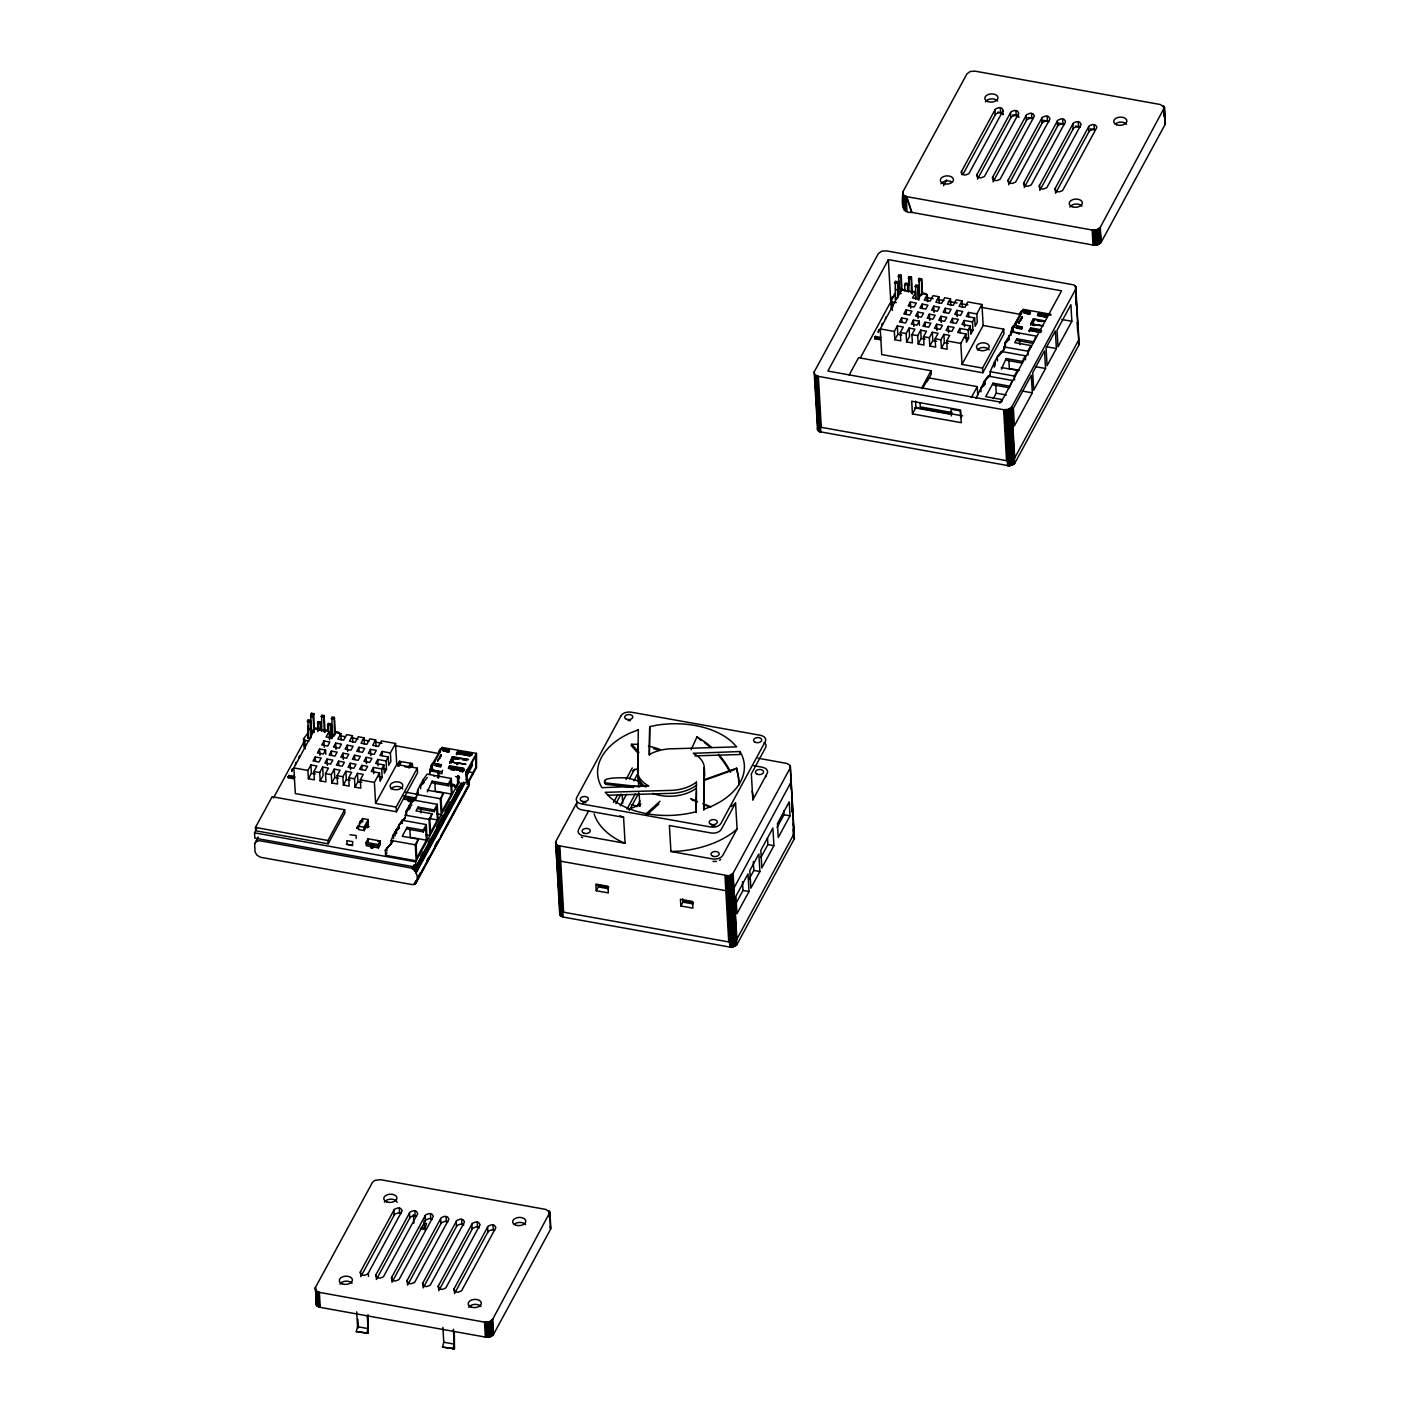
<?xml version="1.0" encoding="UTF-8"?>
<svg xmlns="http://www.w3.org/2000/svg" width="1420" height="1420" viewBox="0 0 1420 1420"><rect width="100%" height="100%" fill="white"/><g stroke="black" fill="none" stroke-linecap="round" stroke-linejoin="round"><path stroke-width="1.5" d="M753.825 765.699L762.149 767.191A8.112 5.041 -3.4 0 1 767.173 773.421L752.848 799.851L752.884 795.591A80.265 49.948 -3.4 0 0 752.156 791.277M316.074 1302.956L316.589 1305.495L320.245 1307.376L485.391 1337.107L490.273 1336.753L493.521 1334.356L550.516 1229.347L550.232 1226.294M791.277 781.639L733.607 888.707M902.605 192.765L903.635 195.214L906.883 196.67L1092.175 230.022L1097.056 229.667L1100.305 227.271L1164.489 107.37L1160.3 104.512L975.025 71.142L970.144 71.515L966.896 73.911L902.942 191.735C902.321 199.119 899.854 213.692 911.782 212.396L1093.045 245.021L1097.926 244.666L1101.157 242.27L1165.128 124.445L1165.145 121.871M903.457 208.279L903.794 206.734M638.29 745.908L637.864 772.214A33.405 20.785 -3.4 0 0 645.851 787.053M696.191 812.542L696.51 791.401M703.841 810.199L704.427 772.941A33.405 20.785 -3.4 0 0 703.947 767.545M649.721 726.614L649.206 754.606A33.405 20.785 -3.4 0 1 673.471 748.748L736.678 746.867L732.205 742.128A73.503 45.742 -3.4 0 0 656.963 725.159L649.721 726.614L649.419 755.422M983.882 385.672L984.184 381.589L988.054 376.087L1012.211 380.436L1009.247 387.749L993.148 384.838L993.042 383.169L1009.158 386.08M633.427 787.425L605.896 784.337L604.778 781.692A73.165 8.627 8.1 0 1 620.877 777.787L627.072 777.858L639.231 781.213M254.624 844.066L256.186 841.492L259.576 840.693L410.593 867.886C417.533 869.146 420.639 884.181 412.404 884.642L260.534 857.272L256.967 855.23L255.085 852.035L254.624 844.066L258.103 837.072M349.977 834.729L356.154 835.546L356.171 838.474M315.204 1287.958L315.719 1290.496L319.376 1292.378L484.522 1322.126L489.403 1321.771L492.651 1319.357L549.895 1212.272L545.706 1209.414L380.56 1179.683L374.951 1180.322L372.43 1182.434L315.435 1287.461L316.269 1305.015M576.999 802.424L555.894 841.332L555.664 843.391L557.687 845.539L729.099 875.856L733.11 873.229L790.337 767.705L789.822 765.185L786.946 763.463L757.925 758.191M556.534 856.828L557.048 859.366L556.178 844.367M559.711 912.811L560.226 915.332L563.119 917.054L729.844 947.069L733.909 946.607L736.838 944.708L794.384 838.67L792.946 835.315M814.175 371.951L814.689 374.472L818.346 376.371L1003.638 409.723L1008.519 409.368L1011.768 406.972L1075.721 289.147L1075.952 287.071L1073.91 284.923L886.488 250.861L881.607 251.216L878.359 253.612L814.175 371.951L817.601 429.994L819.429 431.644L1009.336 465.849L1014.661 463.453L1079.165 344.616L1078.65 342.096M817.405 427.935L817.601 429.994M791.277 782.172L790.94 783.201M367.993 1314.636L368.295 1333.256L356.296 1331.587L357.556 1326.706L356.686 1311.831M366.768 1333.486L368.029 1328.587L367.283 1315.843M420.409 1228.761L424.598 1229.507L426.55 1223.33L425.024 1223.561M454.311 1332.333L454.489 1348.769L442.49 1347.119L443.75 1342.219L442.898 1327.345M452.962 1349L454.222 1344.101L453.37 1329.226M468.05 786.591L469.399 784.479L469.168 780.237M442.348 747.523L476.445 753.363L466.044 772.391L466.275 779.527M459.37 782.917L457.471 776.225L457.648 782.988L456.193 787.124L454.684 786.857C456.246 783.947 450.601 783.183 451.666 786.307L450.158 786.041M454.684 786.857L453.708 785.633L451.666 786.307M431.875 766.072L431.786 769.906L441.851 771.734L442.614 770.314M457.737 784.319L457.826 775.462M794.099 833.682L736.554 939.703M1014.377 458.465L1078.88 339.628M691.167 749.689L696.954 736.873L704.693 741.826A73.165 62.533 38.4 0 1 711.881 747.612M696.954 736.873L701.231 740.548M637.953 744.364L631.687 744.257L631.119 745.358L638.361 753.541M588.75 810.731L578.526 829.617A8.112 5.041 -3.4 0 0 583.549 835.865L625.102 843.285L623.575 817.334L619.99 815.719M735.56 803.028L721.236 829.457A8.112 5.041 -3.4 0 1 710.941 832.954L669.388 825.535L670.914 851.485L712.467 858.922A8.112 5.041 -3.4 0 0 722.762 855.408L737.087 828.978L735.56 803.028L731.371 806.542M310.341 720.206L310.483 738.666L308.069 738.222L307.927 719.762L310.341 720.206L311.317 737.122M310.625 714.792L311.459 713.266L313.873 713.692L314.015 732.152L311.601 731.726L310.625 714.792L313.039 715.236L313.873 713.692M255.458 827.434L272.143 796.709L344.652 809.755L344.847 813.092L328.162 843.817L255.653 830.771L255.458 827.434L327.967 840.498L344.652 809.755M303.507 738.737L304.821 740.37L305.318 748.837L303.986 747.204L303.507 738.737C307.341 733.98 307.927 733.678 309.187 728.283M461.092 784.035L415.953 867.159L254.855 838.155L254.535 832.812L256.647 828.96M273.421 798.022L304.909 740.033M308.069 738.222L308.282 726.117M311.601 731.726L312.435 730.182M294.117 778.799L288.278 777.752L288.224 776.722L288.917 775.444L294.757 776.491M317.814 731.602L318.151 721.609L320.565 722.034L321.062 730.501M321.701 731.442L321.683 715.094L324.097 715.538L325.073 732.471M288.278 777.752L288.917 775.444M417.285 768.167L396.144 807.092L375.608 803.4L396.748 764.457L417.285 768.167L417.551 772.835L396.411 811.761L295.325 793.567L293.833 767.9L314.974 728.957L329.067 731.495L329.546 739.838M320.103 729.933L320.565 722.034M324.115 731.886L324.097 715.538M256.186 841.492L258.28 837.622M327.913 731.335L327.558 724.981L328.393 723.454L330.807 723.88L331.659 738.702M334.339 717.384L334.481 735.844L332.067 735.4L331.925 716.94L334.339 717.384L335.315 734.3M330.7 738.116L330.807 723.88M307.927 770.439L310.909 764.954L316.873 766.037L313.891 771.504L314.37 779.846L308.424 778.764L307.927 770.439L293.833 767.9M315.24 756.966L313.075 760.96L319.038 762.025L321.204 758.031L315.24 756.966L315.488 761.12M319.589 748.979L317.423 752.973L323.387 754.038L325.553 750.044L319.589 748.979L319.944 755.227M323.92 740.974L321.754 744.967L327.718 746.05L329.884 742.056L323.92 740.974L324.292 747.222M329.067 731.495L326.085 736.98L332.049 738.063L335.031 732.578L340.836 733.625L341.19 739.873M308.424 778.764L311.388 773.279L310.909 764.954M332.067 735.4L332.404 725.407M319.695 772.551L322.677 767.066L328.464 768.113L325.499 773.598L325.979 781.923L320.174 780.893L319.695 772.551L313.891 771.504M327.008 759.079L324.843 763.072L330.647 764.12L332.812 760.126L327.008 759.079L327.363 765.327M331.339 751.091L329.174 755.085L334.978 756.132L337.143 752.139L331.339 751.091L331.588 755.262M335.688 743.104L333.522 747.097L339.309 748.145L341.492 744.133L335.688 743.104L336.043 749.352M340.836 733.625L337.853 739.092L343.658 740.139L346.622 734.655L352.426 735.702L352.799 741.95M320.174 780.893L323.156 775.409L322.677 767.066M331.304 774.645L334.268 769.161L340.072 770.208L337.09 775.693L337.57 784.017L331.783 782.97L331.304 774.645L325.499 773.598M338.617 761.173L336.433 765.167L342.238 766.214L344.403 762.221L338.617 761.173L338.847 765.327M342.948 753.186L340.782 757.179L346.586 758.209L348.752 754.215L342.948 753.186L343.303 759.434M347.279 745.18L345.113 749.174L350.917 750.221L353.083 746.228L347.279 745.18L347.651 751.428M352.426 735.702L349.462 741.187L355.248 742.234L358.23 736.749L364.035 737.797L364.39 744.044M331.783 782.97L334.747 777.485L334.268 769.161M342.894 776.74L345.877 771.255L351.681 772.303L348.699 777.769L349.178 786.112L343.374 785.065L342.894 776.74L337.09 775.693M350.207 763.25L348.042 767.261L353.846 768.291L356.012 764.297L350.207 763.25L350.562 769.498M354.556 755.262L352.373 759.256L358.177 760.303L360.343 756.31L354.556 755.262L354.787 759.434M358.887 747.275L356.722 751.269L362.526 752.316L364.692 748.322L358.887 747.275L359.118 751.446M364.035 737.797L361.053 743.281L366.857 744.328L369.839 738.844L375.625 739.891L375.998 746.139M343.374 785.065L346.356 779.58L345.877 771.255M354.503 778.817L357.467 773.332L363.272 774.379L360.289 779.864L360.786 788.189L354.982 787.159L354.503 778.817L348.699 777.769M361.816 765.344L359.633 769.338L365.437 770.385L367.602 766.392L361.816 765.344L362.047 769.516M366.147 757.357L363.981 761.351L369.786 762.398L371.951 758.404L366.147 757.357L366.502 763.605M370.478 749.37L368.312 753.363L374.117 754.41L376.282 750.399L370.478 749.37L370.851 755.617M375.625 739.891L372.661 745.358L378.448 746.405L381.43 740.92L395.523 743.459L396.748 764.457M354.982 787.159L357.946 781.674L357.467 773.332M381.714 768.93L373.407 767.439L371.241 771.433L379.53 772.924L380.027 781.248L382.193 777.255L381.714 768.93L383.879 764.936L375.572 763.445L377.755 759.452L386.045 760.942L388.21 756.949L379.921 755.44L382.086 751.446L390.376 752.937L395.523 743.459M375.608 803.4L374.401 782.402L379.53 772.924M386.045 760.942L386.524 769.267L384.358 773.261L383.879 764.936M357.485 826.848L359.579 825.872L356.775 828.375L358.142 825.623M360.786 820.742L359.42 823.511L360.786 820.742L362.224 821.009M358.39 826.227L362.561 818.541L368.206 819.571L368.401 822.89L364.23 830.576L358.586 829.564L358.39 826.227L364.035 827.239L368.206 819.571M357.574 828.517L358.248 827.292M360.219 823.653L360.893 822.411M412.563 766.587L412.386 763.587L399.499 761.262L397.263 765.362L398.896 765.984L397.689 765.77L399.908 761.67L401.132 761.883L398.896 765.984M364.123 828.907L368.295 821.239M367.407 827.611L368.809 826.511L367.407 827.611L367.993 824.718L366.555 824.452M366.147 842.379L368.082 838.794L380.169 840.959L380.365 844.297L378.412 847.882L366.325 845.716L366.147 842.379L378.217 844.545L380.169 840.959M408.57 767.723L410.77 763.285L408.552 767.386L404.682 766.693M409.776 767.936L412.386 763.587M373.247 845.308L372.75 846.213C374.028 849.409 369.395 848.574 370.815 845.876L371.312 844.953M410.788 798.732L410.291 799.655C411.569 802.832 406.936 801.998 408.356 799.3L408.853 798.395M393.375 834.676L391.121 840.462L391.317 843.782L385.317 850.296L385.601 855.302L416.202 860.804L415.297 844.811L418.35 839.167L402.233 836.273L407.096 827.31L423.213 830.203L426.266 824.576L402.108 820.227L393.375 834.676L393.606 838.67M406.67 814.601L406.439 810.607L409.226 805.477L409.457 809.471M409.226 805.477L413.096 799.992L437.253 804.341L438.176 820.334M417.942 793.851L417.711 789.857L420.48 784.727L420.711 788.721M420.48 784.727L423.267 779.598L423.497 783.609M423.267 779.598L427.136 774.113L451.294 778.462L452.217 794.454M385.317 850.296L392.701 841.226L391.317 843.782M395.097 835.954L394.902 832.617L399.304 826.813M404.966 817.494L399.073 824.931L405.073 818.435L406.439 810.607M416.237 796.744L410.344 804.181L416.344 797.685L417.711 789.857M430.686 767.883L429.71 769.675A1.881 1.171 -3.3 0 0 430.757 770.989L438.017 772.303L438.567 771.273L431.307 769.977L432.283 768.184L430.633 767.048A3.461 2.538 28.5 0 1 432.496 764.918L432.567 766.25M434.307 763.055L440.555 750.062A3.461 2.538 28.5 0 0 438.691 752.192L440.306 752.493A2.822 2.059 28.5 0 1 440.644 751.393M431.13 769.871L431.165 770.528M431.786 769.906L432.55 768.504M385.601 855.302L386.986 852.728M441.158 754.659L437.644 760.978L441.158 754.659L439.845 758.564M418.083 807.075L416.007 810.909L432.106 813.82L429.852 819.837L430.579 832.493L437.395 819.943L436.65 807.288L434.289 811.636L418.19 808.743L418.083 807.075L434.2 809.968L437.253 804.341M427.367 791.827L432.124 781.195L448.241 784.106L451.294 778.462M440.555 766.374L434.52 765.273L440.59 767.031L441.389 764.83L435.354 763.747L441.389 764.83M448.613 751.517L449.448 749.973L443.413 748.89L449.483 750.647L448.649 752.174L442.578 750.417L448.649 752.174M452.43 756.7L449.732 763.143L452.43 756.7L468.547 759.593L460.275 758.528A3.656 2.662 28.5 0 1 455.855 757.73L453.832 757.375L451.56 763.055M449.714 765.77L448.329 768.327L462.423 770.865L463.825 768.309L449.714 765.77L449.519 767.616L449.448 766.285L460.754 768.806L462.032 768.025L459.991 771.681L460.754 768.806L460.825 770.137L462.086 769.196M457.577 752.76L456.477 754.801L457.79 750.914L471.884 753.452L471.955 754.783L459.885 752.6M452.731 760.871L453.832 757.375M425.893 834.711L429.976 835.439L429.053 819.447L432.106 813.82M437.165 813.962L441.229 814.689L440.306 798.697L443.377 793.07L427.26 790.159M407.096 827.31L407.203 828.978L423.302 831.871L425.68 827.523L426.408 840.178L416.805 857.857L416.078 845.202L418.35 839.167M432.124 781.195L432.23 782.864L448.329 785.775L450.708 781.408L451.436 794.082L441.833 811.743L441.105 799.087L443.377 793.07M456.743 754.286L456.672 752.955L467.979 755.493L470.091 753.168L469.452 755.617L470.091 753.168M448.613 767.812L459.92 770.35L462.032 768.025M471.884 753.452L470.499 756.008L456.388 753.47M412.137 868.49L414.232 864.638M415.953 867.159L415.652 861.833L458.678 782.562M412.865 868.916L414.959 865.046M413.539 869.395L415.634 865.525M420.888 855.87L422.983 852M428.236 842.326L430.331 838.457M436.632 826.866L442.916 815.257M445.01 811.406L450.264 801.732M456.566 790.141L458.66 786.272M466.239 773.119L476.055 755.387L475.913 767.191L467.908 782.012M414.161 869.928L461.376 782.935M466.363 774.184L466.417 775.196M467.517 772.977L467.89 771.379L467.517 772.977L465.849 772.675M414.711 870.513L461.926 783.52M415.173 871.134L463.453 782.207M466.434 776.456L472.381 765.469L472.203 762.132M415.563 871.791L463.825 782.864M415.847 872.466L464.127 783.52M416.042 873.122L465.37 782.26M467.428 784.372L476.534 767.545L476.516 753.416M413.948 884.5L416.06 880.595M418.172 876.708L420.284 872.821M426.621 861.141L428.733 857.236M435.07 845.557L437.183 841.669M414.622 884.269L438.922 839.486M441.034 835.599L467.446 786.928M415.226 883.932L469.399 784.479M415.723 883.506L469.239 785.1M888.352 259.629L827.878 371.046L1001.082 402.233L1061.556 290.816L888.352 259.629L890.926 304.235M943.519 185.718L946.696 179.879M896.18 298.182L895.346 299.726L895.203 281.249L897.617 281.692L898.469 296.514M901.292 293.656L898.878 293.212L898.736 274.752L901.15 275.178L902.002 289.999M613.511 802.477L617.682 794.809M626.007 779.456L632.273 767.936M897.635 298.04L897.617 281.692M901.167 291.544L901.15 275.178M360.538 1271.645L393.89 1210.231A4.757 2.964 -3.3 0 1 394.689 1209.148L397.671 1207.994A3.39 2.112 -3.3 0 1 399.304 1208.136A3.39 2.112 -3.3 0 1 400.777 1208.544L402.091 1210.479A4.757 2.964 -3.3 0 1 401.683 1211.633L368.33 1273.048A4.757 2.964 -3.3 0 1 367.549 1274.13L364.549 1275.284A3.39 2.112 -3.3 0 1 362.916 1275.142A3.39 2.112 -3.3 0 1 361.443 1274.734L360.13 1272.799A4.757 2.964 -3.3 0 1 360.538 1271.645L360.84 1276.651L394.174 1215.218A4.757 2.964 -3.3 0 1 394.973 1214.153L397.955 1212.982A3.39 2.112 -3.3 0 1 399.588 1213.124A3.39 2.112 -3.3 0 1 401.061 1213.55M615.889 803.649L621.09 794.046M629.433 778.692L634.634 769.09M849.178 374.986L858.567 357.698L931.058 370.762L931.254 374.099L927.082 381.767M892.594 310.341L891.263 308.69L890.784 300.223C888.778 296.62 897.919 296.088 894.174 293.976M860.431 357.733L895.061 293.922M961.588 171.341L994.941 109.908A4.757 2.964 -3.3 0 1 995.74 108.843L998.721 107.689A3.39 2.112 -3.3 0 1 1000.355 107.814A3.39 2.112 -3.3 0 1 1001.828 108.239L1003.141 110.174A4.757 2.964 -3.3 0 1 1002.733 111.31L969.381 172.743A4.757 2.964 -3.3 0 1 968.6 173.826L965.6 174.98A3.39 2.112 -3.3 0 1 963.985 174.837A3.39 2.112 -3.3 0 1 962.511 174.411L961.18 172.477A4.757 2.964 -3.3 0 1 961.588 171.341L961.784 174.678M620.256 805.814L626.522 794.295M633.817 780.858L637.971 773.172M962.92 174.411L995.225 114.913A4.757 2.964 -3.3 0 1 996.023 113.831L999.023 112.677A3.39 2.112 -3.3 0 1 1000.639 112.819A3.39 2.112 -3.3 0 1 1002.112 113.245L1003.301 114.416M880.542 339.806L874.702 338.759L874.631 337.729L875.323 336.433L881.163 337.498M874.702 338.759L875.323 336.433M1003.709 329.156L982.569 368.099L962.032 364.408L983.155 325.464L1003.709 329.156L1003.976 333.824L982.835 372.768L881.731 354.556L880.258 328.908L901.398 289.964L915.492 292.502L915.847 298.75M891.263 308.69L892.789 305.886M904.966 290.993L904.593 284.639L905.428 283.095L907.841 283.538L908.338 292.005M908.853 290.834L908.96 276.598L911.374 277.024L912.35 293.958M907.38 291.419L907.841 283.538M911.392 293.372L911.374 277.024M627.019 809.134L635.343 793.78M376.123 1274.45L409.475 1213.035A4.757 2.964 -3.3 0 1 410.273 1211.952L413.255 1210.798A3.39 2.112 -3.3 0 1 414.889 1210.94A3.39 2.112 -3.3 0 1 416.362 1211.349L417.675 1213.283A4.757 2.964 -3.3 0 1 417.267 1214.437L383.933 1275.852A4.757 2.964 -3.3 0 1 383.134 1276.935L380.134 1278.089A3.39 2.112 -3.3 0 1 378.519 1277.947A3.39 2.112 -3.3 0 1 377.045 1277.538L375.714 1275.604A4.757 2.964 -3.3 0 1 376.123 1274.45L376.424 1279.456L409.759 1218.023A4.757 2.964 -3.3 0 1 410.558 1216.958L413.557 1215.804A3.39 2.112 -3.3 0 1 415.173 1215.928A3.39 2.112 -3.3 0 1 416.646 1216.354M629.379 810.287L638.769 793.017M915.563 299.176L915.651 284.941L918.083 285.385L918.935 300.188M919.326 296.904L919.184 278.427L921.615 278.87L922.468 293.692M977.191 174.145L1010.525 112.712A4.757 2.964 -3.3 0 1 1011.324 111.647L1014.306 110.494A3.39 2.112 -3.3 0 1 1015.939 110.636A3.39 2.112 -3.3 0 1 1017.412 111.044L1018.726 112.979A4.757 2.964 -3.3 0 1 1018.317 114.115L984.983 175.548A4.757 2.964 -3.3 0 1 984.184 176.63L981.184 177.784A3.39 2.112 -3.3 0 1 979.569 177.642A3.39 2.112 -3.3 0 1 978.096 177.216L976.782 175.299A4.757 2.964 -3.3 0 1 977.191 174.145L977.368 177.482M917.977 299.602L918.083 285.385M921.633 295.218L921.615 278.87M894.351 331.446L897.333 325.961L903.297 327.026L900.316 332.511L900.795 340.853L894.831 339.77L894.351 331.446L880.258 328.908M901.664 317.973L899.499 321.967L905.463 323.032L907.628 319.038L901.664 317.973L901.913 322.127M906.013 309.968L903.83 313.962L909.794 315.045L911.959 311.051L906.013 309.968L906.244 314.139M910.344 301.981L908.179 305.974L914.143 307.057L916.308 303.063L910.344 301.981L910.699 308.229M915.492 292.502L912.51 297.987L918.474 299.052L921.456 293.585L927.242 294.614L927.615 300.863M636.888 806.702L640.012 800.933M977.475 179.151L1010.809 117.718A4.757 2.964 -3.3 0 1 1011.608 116.635L1014.608 115.481A3.39 2.112 -3.3 0 1 1016.223 115.623A3.39 2.112 -3.3 0 1 1017.696 116.049L1018.885 117.221M894.831 339.77L897.813 334.286L897.333 325.961M596.24 890.73L595.867 884.074L607.938 886.24L608.328 892.914L596.24 890.73L598.335 886.896L608.399 888.707M391.725 1277.272L425.059 1215.84A4.757 2.964 -3.3 0 1 425.858 1214.757L428.858 1213.603A3.39 2.112 -3.3 0 1 430.473 1213.745A3.39 2.112 -3.3 0 1 431.946 1214.171L433.26 1216.088A4.757 2.964 -3.3 0 1 432.851 1217.242L399.517 1278.674A4.757 2.964 -3.3 0 1 398.718 1279.739L395.718 1280.893A3.39 2.112 -3.3 0 1 394.103 1280.751A3.39 2.112 -3.3 0 1 392.63 1280.343L391.317 1278.408A4.757 2.964 -3.3 0 1 391.725 1277.272L392.009 1282.26L425.343 1220.827A4.757 2.964 -3.3 0 1 426.142 1219.762L429.142 1218.608A3.39 2.112 -3.3 0 1 430.757 1218.75A3.39 2.112 -3.3 0 1 432.23 1219.159M906.12 333.558L909.084 328.073L914.888 329.12L911.924 334.605L912.403 342.93L906.599 341.883L906.12 333.558L900.316 332.511M913.433 320.086L911.267 324.079L917.054 325.127L919.237 321.133L913.433 320.086L913.788 326.334M917.764 312.098L915.598 316.092L921.403 317.139L923.568 313.128L917.764 312.098L918.136 318.346M922.112 304.093L919.929 308.087L925.733 309.134L927.899 305.14L922.112 304.093L922.343 308.264M927.242 294.614L924.278 300.099L930.082 301.147L933.046 295.662L938.851 296.709L939.206 302.957M992.775 176.95L1026.11 115.517A4.757 2.964 -3.3 0 1 1026.908 114.452L1029.908 113.298A3.39 2.112 -3.3 0 1 1031.524 113.44A3.39 2.112 -3.3 0 1 1032.997 113.849L1034.31 115.783A4.757 2.964 -3.3 0 1 1033.902 116.937L1000.567 178.352A4.757 2.964 -3.3 0 1 999.769 179.435L996.769 180.588A3.39 2.112 -3.3 0 1 995.154 180.446A3.39 2.112 -3.3 0 1 993.681 180.038L992.367 178.103A4.757 2.964 -3.3 0 1 992.775 176.95L992.97 180.287M993.059 181.955L1026.394 120.523A4.757 2.964 -3.3 0 1 1027.193 119.457L1030.192 118.286A3.39 2.112 -3.3 0 1 1031.807 118.428A3.39 2.112 -3.3 0 1 1032.837 118.659M906.599 341.883L909.581 336.416L909.084 328.073M917.71 335.652L920.692 330.168L926.497 331.215L923.515 336.682L923.994 345.024L918.19 343.977L917.71 335.652L911.924 334.605M925.023 322.18L922.858 326.174L928.662 327.221L930.828 323.21L925.023 322.18L925.272 326.334M929.372 314.175L927.207 318.169L932.993 319.216L935.177 315.222L929.372 314.175L929.727 320.423M933.703 306.188L931.538 310.181L937.342 311.228L939.507 307.235L933.703 306.188L934.058 312.435M938.851 296.709L935.869 302.194L941.673 303.241L944.655 297.756L950.459 298.803L950.814 305.052M414.303 1282.544L411.303 1283.698A3.39 2.112 -3.3 0 1 409.688 1283.556A3.39 2.112 -3.3 0 1 408.214 1283.147L406.901 1281.213A4.757 2.964 -3.3 0 1 407.309 1280.077L440.644 1218.644A4.757 2.964 -3.3 0 1 441.442 1217.561L444.442 1216.407A3.39 2.112 -3.3 0 1 446.058 1216.549A3.39 2.112 -3.3 0 1 447.531 1216.976L448.844 1218.892A4.757 2.964 -3.3 0 1 448.436 1220.046L415.101 1281.479A4.757 2.964 -3.3 0 1 414.303 1282.544M918.19 343.977L921.172 338.492L920.692 330.168M447.815 1221.963A3.39 2.112 -3.3 0 0 446.341 1221.555A3.39 2.112 -3.3 0 0 444.726 1221.413L441.726 1222.567A4.757 2.964 -3.3 0 0 440.945 1223.632L407.593 1285.064L407.309 1280.077M1008.36 179.754L1041.694 118.339A4.757 2.964 -3.3 0 1 1042.493 117.257L1045.493 116.103A3.39 2.112 -3.3 0 1 1047.108 116.245A3.39 2.112 -3.3 0 1 1048.581 116.653L1049.895 118.588A4.757 2.964 -3.3 0 1 1049.486 119.741L1016.152 181.156A4.757 2.964 -3.3 0 1 1015.353 182.239L1012.371 183.393A3.39 2.112 -3.3 0 1 1010.738 183.251A3.39 2.112 -3.3 0 1 1009.265 182.843L1007.952 180.908A4.757 2.964 -3.3 0 1 1008.36 179.754L1008.555 183.091M1008.644 184.76L1041.996 123.327A4.757 2.964 -3.3 0 1 1042.777 122.262L1045.777 121.108A3.39 2.112 -3.3 0 1 1047.41 121.232A3.39 2.112 -3.3 0 1 1048.883 121.659M929.319 337.729L932.301 332.245L938.087 333.292L935.123 338.776L935.602 347.119L929.798 346.072L929.319 337.729L923.515 336.682M936.632 324.257L934.466 328.251L940.271 329.298L942.436 325.304L936.632 324.257L936.987 330.505M940.963 316.269L938.797 320.263L944.602 321.31L946.767 317.317L940.963 316.269L941.336 322.517M945.312 308.282L943.146 312.276L948.933 313.323L951.098 309.329L945.312 308.282L945.543 312.435M950.459 298.803L947.477 304.288L953.281 305.318L956.246 299.851L962.05 300.88L962.405 307.128M929.798 346.072L932.78 340.587L932.301 332.245M422.894 1282.881L456.228 1221.448A4.757 2.964 -3.3 0 1 457.027 1220.366L460.027 1219.212A3.39 2.112 -3.3 0 1 461.642 1219.354A3.39 2.112 -3.3 0 1 463.115 1219.78L464.447 1221.715A4.757 2.964 -3.3 0 1 464.038 1222.851L430.686 1284.283A4.757 2.964 -3.3 0 1 429.887 1285.348L426.905 1286.502A3.39 2.112 -3.3 0 1 425.272 1286.378A3.39 2.112 -3.3 0 1 423.799 1285.952L422.486 1284.017A4.757 2.964 -3.3 0 1 422.894 1282.881L423.178 1287.869L456.53 1226.454A4.757 2.964 -3.3 0 1 457.329 1225.371L460.311 1224.217A3.39 2.112 -3.3 0 1 461.944 1224.359A3.39 2.112 -3.3 0 1 463.417 1224.768L463.808 1225.016M1023.944 182.559L1057.296 121.144A4.757 2.964 -3.3 0 1 1058.078 120.061L1061.077 118.907A3.39 2.112 -3.3 0 1 1062.71 119.049A3.39 2.112 -3.3 0 1 1064.183 119.475L1065.497 121.392A4.757 2.964 -3.3 0 1 1065.089 122.546L1031.736 183.979A4.757 2.964 -3.3 0 1 1030.938 185.044L1027.956 186.197A3.39 2.112 -3.3 0 1 1026.323 186.055A3.39 2.112 -3.3 0 1 1024.85 185.647L1023.536 183.712A4.757 2.964 -3.3 0 1 1023.944 182.559L1024.139 185.896M940.91 339.824L943.892 334.339L949.696 335.386L946.714 340.871L947.193 349.196L941.407 348.148L940.91 339.824L935.123 338.776M948.223 326.351L946.057 330.345L951.861 331.392L954.027 327.399L948.223 326.351L948.595 332.599M952.571 318.364L950.406 322.358L956.192 323.405L958.376 319.393L952.571 318.364L952.802 322.517M956.903 310.359L954.737 314.37L960.541 315.4L962.707 311.406L956.903 310.359L957.275 316.607M962.05 300.88L959.068 306.365L964.872 307.412L967.854 301.927L981.948 304.466L983.155 325.464M1024.228 187.564L1057.581 126.132A4.757 2.964 -3.3 0 1 1058.379 125.066L1061.361 123.913A3.39 2.112 -3.3 0 1 1062.994 124.055A3.39 2.112 -3.3 0 1 1064.467 124.463M941.407 348.148L944.371 342.681L943.892 334.339M921.686 388.05L931.058 370.762M922.503 388.743L928.431 377.827L977.262 386.63L977.741 395.062M438.478 1285.686L471.83 1224.253A4.757 2.964 -3.3 0 1 472.629 1223.188L475.611 1222.016A3.39 2.112 -3.3 0 1 477.244 1222.158A3.39 2.112 -3.3 0 1 478.717 1222.584L480.031 1224.519A4.757 2.964 -3.3 0 1 479.623 1225.655L446.27 1287.088A4.757 2.964 -3.3 0 1 445.472 1288.153L442.49 1289.324A3.39 2.112 -3.3 0 1 440.857 1289.182A3.39 2.112 -3.3 0 1 439.383 1288.756L438.07 1286.822A4.757 2.964 -3.3 0 1 438.478 1285.686L438.762 1290.691L472.115 1229.258A4.757 2.964 -3.3 0 1 472.913 1228.176L475.895 1227.022A3.39 2.112 -3.3 0 1 477.528 1227.164A3.39 2.112 -3.3 0 1 479.002 1227.59L479.392 1227.821M912.456 413.894L911.729 401.221L960.559 410.025L961.287 422.681L912.456 413.894L915.935 407.469L915.581 401.15M968.12 329.937L959.831 328.446L957.666 332.44L965.955 333.931L966.434 342.255L968.618 338.262L968.12 329.937L970.304 325.943L961.997 324.435L964.162 320.441L972.469 321.932L974.635 317.938L966.345 316.447L968.511 312.453L976.8 313.944L981.948 304.466M1039.529 185.381L1072.881 123.948A4.757 2.964 -3.3 0 1 1073.68 122.865L1076.662 121.712A3.39 2.112 -3.3 0 1 1078.295 121.854A3.39 2.112 -3.3 0 1 1079.768 122.28L1081.081 124.197A4.757 2.964 -3.3 0 1 1080.673 125.35L1047.321 186.783A4.757 2.964 -3.3 0 1 1046.54 187.848L1043.54 189.002A3.39 2.112 -3.3 0 1 1041.907 188.86A3.39 2.112 -3.3 0 1 1040.434 188.452L1039.12 186.517A4.757 2.964 -3.3 0 1 1039.529 185.381L1039.831 190.369L1073.165 128.936A4.757 2.964 -3.3 0 1 1073.964 127.871L1076.946 126.717A3.39 2.112 -3.3 0 1 1078.579 126.859A3.39 2.112 -3.3 0 1 1080.052 127.267M962.032 364.408L960.807 343.409L965.955 333.931M972.469 321.932L972.948 330.274L970.783 334.268L970.304 325.943M454.24 1288.526L487.592 1227.093A4.757 2.964 -3.3 0 1 488.373 1226.01L491.373 1224.856A3.39 2.112 -3.3 0 1 493.006 1224.998A3.39 2.112 -3.3 0 1 494.479 1225.424L495.793 1227.359A4.757 2.964 -3.3 0 1 495.385 1228.495L462.032 1289.928A4.757 2.964 -3.3 0 1 461.234 1290.993L458.252 1292.147A3.39 2.112 -3.3 0 1 456.619 1292.022A3.39 2.112 -3.3 0 1 455.146 1291.596L453.832 1289.662A4.757 2.964 -3.3 0 1 454.24 1288.526L454.524 1293.514L487.877 1232.098A4.757 2.964 -3.3 0 1 488.675 1231.016L491.657 1229.862A3.39 2.112 -3.3 0 1 493.29 1230.004A3.39 2.112 -3.3 0 1 494.763 1230.412M1055.291 188.203L1088.643 126.788A4.757 2.964 -3.3 0 1 1089.442 125.705L1092.424 124.552A3.39 2.112 -3.3 0 1 1094.057 124.694A3.39 2.112 -3.3 0 1 1095.53 125.12L1096.843 127.037A4.757 2.964 -3.3 0 1 1096.435 128.19L1063.083 189.623A4.757 2.964 -3.3 0 1 1062.284 190.688L1059.302 191.842A3.39 2.112 -3.3 0 1 1057.669 191.7A3.39 2.112 -3.3 0 1 1056.196 191.292L1054.882 189.357A4.757 2.964 -3.3 0 1 1055.291 188.203L1055.575 193.209L1088.927 131.776A4.757 2.964 -3.3 0 1 1089.726 130.711L1092.708 129.557A3.39 2.112 -3.3 0 1 1094.341 129.699A3.39 2.112 -3.3 0 1 1095.37 129.912M680.837 905.96L680.446 899.304L692.534 901.469L692.907 908.143L680.837 905.96L682.913 902.126L682.718 898.789M971.333 397.529L977.262 386.63M994.745 366.058L994.515 362.064L997.284 356.935L997.514 360.928M997.284 356.935L1001.153 351.45L1025.329 355.799L1025.559 359.792M1005.449 346.338L1005.218 342.327L1011.856 331.712L1036.032 336.078L1033.068 343.374L1016.951 340.463L1016.862 338.812L1032.961 341.705M981.043 391.813L980.847 388.494L985.231 382.672M984.557 384.855L984.362 381.518L990.255 374.081M995.349 361.283L994.142 367.177M1013.188 328.996L1013.454 327.026A3.461 2.538 28.5 0 0 1011.59 329.174L1013.259 330.292L1012.282 332.085L1017.714 333.061M1015.282 325.162L1017.075 321.825M1017.98 320.174L1021.53 312.169A3.461 2.538 28.5 0 0 1019.649 314.317L1019.702 315.151M1022.79 311.335L1022.365 310.643A3.461 2.538 28.5 0 0 1020.483 312.773M984.362 381.518L990.361 375.004L990.166 371.685L994.515 362.064M1005.236 347.598L997.852 356.668L1003.851 350.172L1005.218 342.327M1015.442 325.02L1017.483 321.275M976.019 398.257L984.184 381.589M1013.507 330.611L1012.744 332.031L1012.797 328.251L1023.128 309.311L1050.977 314.317M1022.116 316.784L1018.601 323.086L1022.116 316.784L1020.803 320.671M1021.512 328.481L1022.347 326.937L1016.312 325.855L1022.382 327.612L1021.548 329.156L1015.477 327.399L1019.524 328.57M1029.589 313.625L1030.423 312.08L1024.37 310.998L1030.458 312.755L1029.624 314.281L1023.536 312.542L1029.624 314.281M1018.974 334.41L1019.524 333.38M1001.384 369.164L1006.159 358.532L1022.258 361.425L1025.329 355.799M1016.862 338.812L1014.768 342.646L1030.884 345.539L1030.973 347.208M993.042 383.169L985.746 396.624L1001.863 399.517L1001.952 401.185M1045.475 320.991L1033.405 318.808L1030.618 323.938L1042.706 326.103M1030.689 325.269L1033.405 318.808M1032.375 322.624L1033.423 320.689M1040.878 332.457L1029.571 329.937L1029.376 331.783L1029.287 330.452L1030.689 327.878L1040.754 329.688M1050.835 315.204L1038.748 313.021L1037.363 315.595L1047.428 317.405M993.237 398.683L996.236 393.145L995.757 384.714M1014.572 380.027L1014.341 376.034L1017.394 370.389L1001.278 367.496M1028.062 355.177L1027.831 351.184L1030.884 345.539M999.822 403.28L1001.863 399.517M735.95 903.422L742.997 890.429L742.482 881.625M748.819 879.69L753.842 870.442L753.328 861.656M760.836 857.556L767.883 844.58L767.492 837.977M777.113 827.381L783.982 814.725L783.751 810.749M749.032 891.511L736.944 913.77L735.933 896.18L748.02 873.921L749.032 891.511L742.997 890.429M759.878 871.543L750.86 888.157L749.831 870.566L758.866 853.935L759.878 871.543L753.842 870.442M773.918 845.663L761.83 867.922L760.818 850.332L772.906 828.073L773.918 845.663L767.883 844.58M790.017 815.808L778.249 837.498L777.45 823.582L789.218 801.874L790.017 815.808L783.982 814.725M1032.322 392.843L1014.395 425.858L1013.383 408.268L1031.31 375.253L1032.322 392.843L1022.24 391.033M1045.546 368.49L1033.725 390.252L1032.713 372.661L1044.534 350.882L1045.546 368.49L1035.464 366.68M1056.373 348.539L1047.09 365.65L1046.061 348.042L1055.362 330.931L1056.373 348.539L1046.309 346.711M1071.851 321.293L1057.989 346.835L1057.048 330.239L1070.911 304.696L1071.851 321.293L1061.787 319.482M466.363 774.344L466.399 775.018M470.162 768.113L469.754 769.036L470.127 767.439L468.493 767.812M352.48 845.486L346.48 844.261L352.48 845.486L352.781 841.669L346.782 840.64L347.208 843.622M442.135 747.222L431.467 765.522A3.461 2.538 28.5 0 1 433.331 763.374L433.402 764.705M733.661 888.725L728.283 891.103M427.331 777.45L419.93 786.52L424.438 781.639M407.274 809.826L411.782 804.945M405.889 812.382L410.398 807.501M394.902 832.617L399.411 827.736M1009.052 338.297L1004.668 344.119L1009.158 339.238M980.847 388.494L985.356 383.613M645.692 814.246L659.998 801.235M647.751 814.086L658.88 803.968M737.087 828.978L732.897 832.493A80.265 49.948 -3.4 0 1 677.731 851.254L670.914 851.485M733.235 889.186L732.081 890.003L735.311 945.986M696.616 785.065L696.031 785.562A33.405 20.785 -3.4 0 1 668.642 793.425L607.618 795.253M470.162 754.34L468.884 755.28L468.813 753.949L457.506 751.428M467.979 755.493L469.399 754.446M628.829 809.418L640.899 804.093M703.628 779.917L736.59 768.184L738.542 777.202A73.165 67.414 -34 0 1 739.057 783.68M703.894 780.521L734.797 769.516M896.446 289.769L899.162 288.863M329.635 731.957L332.351 731.052M684.476 900.759L682.949 900.99L693.422 902.871M356.296 1331.587L368.295 1333.256M442.49 1347.119L454.489 1348.769M728.318 891.103L559.888 861.07M739.891 751.535L693.226 753.292A33.405 20.785 -3.4 0 1 704.249 769.959L703.645 809.4L711.491 806.329A73.503 45.742 -3.4 0 0 740.601 752.564L739.891 751.535L740.068 754.517L694.788 755.866M606.056 782.952L639.923 786.751M820.529 427.189L1007.383 460.825M562.835 912.066L729.543 942.081M623.575 817.334L582.022 809.897A8.112 5.041 -3.4 0 1 576.999 803.649M997.674 112.127L1001.97 112.908M1012.762 114.843L1017.075 115.623M1027.849 117.558L1032.162 118.339M1042.937 120.274L1049.398 121.445M1058.024 123.007L1064.503 124.161M1075.277 126.096L1079.591 126.877M1090.365 128.829L1094.678 129.593M897.901 276.296L900.316 276.722M908.125 278.125L910.539 278.568M918.349 279.971L920.781 280.414M894.369 282.793L896.783 283.237M904.593 284.639L907.007 285.065M914.817 286.485L917.249 286.911M901.238 289.236L905.356 289.964M911.462 291.064L915.598 291.81M921.686 292.911L925.822 293.656L927.154 295.307L927.508 301.643M1038.055 314.086L1046.788 315.648L1040.842 314.725M926.603 297.49L933.135 298.661M937.484 299.442L944.016 300.614M948.365 301.413L957.08 302.975M961.429 303.756L967.961 304.927M981.025 307.288L1020.217 314.335M1045.28 321.364L1041.25 320.636A3.656 2.662 28.5 0 1 1036.813 319.855L1034.807 319.482L1032.429 323.831L1034.452 324.204A3.656 2.662 28.5 0 0 1038.89 325.002L1042.901 325.73M1022.205 318.115L1021.317 316.642M1037.505 320.867L1041.534 321.594M1018.531 321.754L1019.418 323.227M1032.517 325.18L1034.523 325.535M890.784 300.223L892.097 301.874L896.233 302.62M1030.76 329.209L1040.824 331.02M1029.287 330.452L1039.369 332.262M968.795 329.529L972.948 330.274M964.464 337.516L968.618 338.262M1003.656 346.835L1027.831 351.184M946.714 340.871L960.807 343.409M897.813 334.286L901.789 335.014M921.172 338.492L925.041 339.185M932.78 340.587L936.632 341.279M944.371 342.681L948.24 343.374M874.631 337.729L880.471 338.776M1019.418 370.318L1009.336 368.508L1008.857 360.059M990.166 371.685L1014.341 376.034M996.236 393.145L1006.301 394.973M952.128 412.581L920.284 406.848L920.036 402.641M915.935 407.469L962.654 415.882M914.533 407.788L949.359 414.054M320.849 716.639L323.263 717.064M331.091 718.484L333.505 718.91M307.093 721.307L309.507 721.733M317.317 723.135L319.731 723.579M327.558 724.981L329.972 725.425M459.281 752.351L472.026 754.659M313.962 727.732L318.098 728.478L319.411 730.128M324.186 729.578L328.322 730.324M334.41 731.424L338.546 732.17L339.877 733.803M340.64 735.844L344.989 736.625M351.521 737.814L358.053 738.986M362.402 739.767L368.934 740.938M375.466 742.128L381.998 743.299M395.062 745.642L438.62 753.487M441.229 755.99L440.36 754.517M452.518 758.031L458.553 759.114M462.583 759.842L466.612 760.57M453.921 758.706L455.926 759.061M451.471 761.723L453.495 762.078A3.656 2.662 28.5 0 0 457.915 762.877L465.973 764.333L449.661 761.812M304.821 740.37L308.957 741.116M460.435 768.877L464.553 769.622M449.803 767.102L463.896 769.64L462.512 772.196L462.423 770.865M460.009 769.64L464.127 770.385M468.955 771.947L472.984 772.658L473.055 774.006M466.257 771.93L467.464 772.143M465.813 772.001L467.482 772.303M410.788 763.623L411.995 763.836L412.137 766.179L410.93 765.948M631.385 804.927L637.899 806.098M437.946 772.995L441.975 773.722L441.851 771.734M455.572 776.509L459.512 777.219M437.307 776.988L438.904 777.272L438.567 771.273M382.37 768.522L386.524 769.267M454.613 785.526L456.122 785.792M378.039 776.509L382.193 777.255M451.436 794.082L435.319 791.171L434.839 782.74M360.289 779.864L374.401 782.402M311.388 773.279L315.364 774.006M334.747 777.485L338.617 778.196M346.356 779.58L350.225 780.272M357.946 781.674L361.816 782.367M405.623 792.218L417.711 794.401M416.149 794.348L440.306 798.697M403.688 795.803L415.758 797.987M290.923 776.811L294.81 777.521M288.224 776.722L294.064 777.769M415.865 799.655L403.777 797.472L403.866 799.14L413.948 800.951M408.356 799.3L410.291 799.655M408.445 800.969L410.38 801.324M429.337 818.506L437.395 819.943M404.877 815.098L429.053 819.447M360.13 821.985L361.567 822.233M365.881 825.694L367.318 825.943M426.408 840.178L410.291 837.285L409.812 828.836M391.121 840.462L415.297 844.811M377.578 841.137L379.513 841.492M598.281 885.228L608.754 887.127L596.755 885.459M686.57 901.132L692.853 902.268M366.236 844.048L378.323 846.213M370.815 845.876L372.75 846.213M682.913 902.126L692.978 903.936M370.904 847.545L372.839 847.882M254.535 832.812L415.652 861.833M421.101 1227.466L425.29 1228.229M357.556 1326.706L368.029 1328.587M443.75 1342.219L454.222 1344.101M1047.889 315.648L1038.464 313.536L1038.553 314.867M1037.63 315.08L1047.055 317.175M1030.405 328.393L1041.712 330.931M450.566 769.569L454.347 770.421M559.941 861.07L558.504 860.538L561.734 916.521M690.67 798.626L696.759 801.111M702.847 803.578L710.958 806.862M691.362 799.531L697.451 801.998M703.539 804.466L709.627 806.95M625.102 843.285L619.706 840.871A80.265 49.948 -3.4 0 1 594.128 813.891M557.421 859.792L558.557 860.538L557.687 845.539M605.896 784.337L604.636 783.059A73.165 8.627 8.1 0 1 605.577 781M790.691 780.166L790.727 788.348M631.687 744.257L638.947 752.44M466.292 779.58L467.269 784.372M459.512 778.639L458.642 775.604M906.883 196.67L911.782 212.396L906.12 196.493L906.99 211.491M791.33 781.657L790.638 780.166L791.135 788.774M736.59 768.184L738.276 776.58A73.165 67.414 -34 0 1 738.826 785.242M467.748 782.012L466.47 773.048M752.848 799.851L751.34 773.9L765.646 747.47A8.112 5.041 -3.4 0 0 764.102 742.571M638.219 778.018L638.734 786.733M639.124 793.283L639.887 806.365A33.192 20.661 -3.4 0 1 639.905 803.649M1164.489 107.37L1165.341 123.93M1164.276 106.873L1165.128 124.445M1163.956 106.411L1164.577 117.115M1163.548 105.968L1164.169 116.688M1100.305 227.271L1101.157 242.27M1094.057 124.694L1094.341 129.699M1099.967 227.768L1100.837 242.767M1099.559 228.23L1100.411 243.228M1099.044 228.655L1099.914 243.654M1098.441 229.046L1099.311 244.045M1097.784 229.383L1098.654 244.382M1097.056 229.667L1097.926 244.666M1096.275 229.898L1097.145 244.897M1095.477 230.058L1096.329 245.056M1088.643 126.788L1088.927 131.776M1094.642 230.146L1095.512 245.145M1093.808 230.182L1094.678 245.181M1092.974 230.129L1093.844 245.127M1092.175 230.022L1093.045 245.021M1078.295 121.854L1078.579 126.859M1072.881 123.948L1073.165 128.936M1075.739 286.574L1079.165 344.616M1075.419 286.112L1078.668 340.125M1075.632 296.443L1076.129 305.052M1077.123 322.287L1077.62 330.895M1062.71 119.049L1062.994 124.055M1057.296 121.144L1057.581 126.132M1047.108 116.245L1047.41 121.232M1041.694 118.339L1041.996 123.327M1031.524 113.44L1031.807 118.428M1038.748 313.021L1038.819 314.352M1026.11 115.517L1026.394 120.523M1018.317 114.115L1018.513 117.452M1015.939 110.636L1016.223 115.623M1010.525 112.712L1010.809 117.718M1022.258 361.425L1022.365 363.094L1006.247 360.201L1006.159 358.532M1019.56 340.339L1019.808 344.563M1002.733 111.31L1002.928 114.647M1017.394 370.389L1017.483 372.058M1000.355 107.814L1000.639 112.819M1012.478 328.464L1012.424 327.63A3.461 2.538 28.5 0 1 1014.288 325.499L1014.377 326.831A2.822 2.059 28.5 0 0 1014.111 327.328M1008.697 335.936L1008.928 339.93M994.941 109.908L995.225 114.913M1011.768 406.972L1014.696 457.968M1011.431 407.469L1014.661 463.453M1011.022 407.93L1014.253 463.914M1010.507 408.356L1013.738 464.358M1009.904 408.747L1013.134 464.748M1009.247 409.084L1012.478 465.085M1008.519 409.368L1011.75 465.37M1007.738 409.599L1010.969 465.582M1006.94 409.759L1010.17 465.742M1006.106 409.847L1009.336 465.849M1005.271 409.883L1008.502 465.866M1004.437 409.847L1007.668 465.831M1003.638 409.723L1006.567 460.719M982.569 368.099L982.835 372.768M976.8 313.944L977.279 322.287L975.114 326.28L974.635 317.938M968.511 312.453L968.742 316.624M964.162 320.441L964.535 326.689M959.831 328.446L960.08 332.599M960.665 417.586L960.275 410.912L951.009 409.244L951.4 415.918M919.184 278.427L919.432 282.669M919.237 321.133L919.468 325.286M905.392 196.262L906.262 211.243M904.735 195.96L905.605 210.959M908.96 276.598L909.457 285.065M904.149 195.605L905.019 210.604M903.635 195.214L904.504 210.213M902.942 191.735L904.096 209.769M902.712 192.25L903.777 209.29M899.091 281.107L899.588 289.556M892.097 301.874L892.47 308.211M886.009 317.902L885.956 316.908L885.317 319.18M882.477 324.399L882.423 323.37L881.784 325.695M818.346 376.371L821.292 427.367M817.583 376.193L820.813 432.177M816.855 375.963L820.085 431.946M816.198 375.661L819.429 431.644M815.612 375.306L818.843 431.307M815.098 374.915L818.328 430.899M814.689 374.472L817.92 430.455M790.354 766.143L794.384 838.67M790.265 767.794L794.188 836.628M791.632 797.383L792.502 812.471M793.123 823.227L793.869 836.149M791.597 803.418L792.094 812.027M793.088 829.262L793.46 835.705M733.11 873.229L736.873 939.206M732.791 873.726L736.838 944.708M732.365 874.188L736.412 945.17M731.868 874.631L735.897 945.596M731.264 875.004L732.134 890.003M730.608 875.359L734.637 946.323M729.88 875.643L733.909 946.607M729.099 875.856L733.146 946.838M728.283 876.016L732.329 946.998M727.466 876.122L731.495 947.087M726.632 876.14L730.661 947.122M725.797 876.104L729.844 947.069M724.999 875.998L728.744 941.975M622.208 794.863L622.688 803.365M559.853 846.249L563.598 912.226M559.072 846.089L563.119 917.054M558.362 845.841L562.391 916.823M557.101 845.202L561.148 916.166M556.604 844.793L560.634 915.776M555.877 843.888L560.226 915.332M555.664 841.829L559.693 914.373M549.895 1212.272L550.853 1228.3M549.682 1211.775L550.516 1229.347M549.362 1211.313L549.735 1217.739M548.954 1210.869L549.327 1217.295M466.612 769.995L466.683 771.149M493.006 1224.998L493.29 1230.004M461.322 769.303L461.393 770.474M487.592 1227.093L487.877 1232.098M492.651 1319.357L493.521 1334.356M492.332 1319.854L493.202 1334.853M491.906 1320.316L492.775 1335.315M491.391 1320.76L492.261 1335.741M490.805 1321.132L491.657 1336.131M490.131 1321.487L491 1336.468M489.403 1321.771L490.273 1336.753M488.64 1321.984L489.492 1336.983M487.823 1322.144L488.693 1337.143M486.989 1322.251L487.859 1337.232M486.155 1322.269L487.024 1337.267M485.338 1322.233L486.19 1337.232M484.522 1322.126L485.391 1337.107M477.244 1222.158L477.528 1227.164M448.241 784.106L448.329 785.775M471.83 1224.253L472.115 1229.258M438.017 772.303L438.354 778.302M461.642 1219.354L461.944 1224.359M432.23 766.889L432.337 768.894M434.2 809.968L434.289 811.636M456.228 1221.448L456.53 1226.454M426.266 824.576L427.189 840.569M446.058 1216.549L446.341 1221.555M423.213 830.203L423.302 831.871M420.781 808.601L421.03 812.826M417.533 791.792L417.728 795.129M440.644 1218.644L440.945 1223.632M430.473 1213.745L430.757 1218.75M399.499 761.262L399.659 764.262M425.059 1215.84L425.343 1220.827M402.108 820.227L402.304 823.547M424.101 1220.845L424.598 1229.507M398.931 824.434L399.162 828.428M396.144 807.092L396.411 811.761M396.286 830.061L396.482 833.398M396.162 829.546L396.393 833.558M390.376 752.937L390.873 761.28L388.689 765.273L388.21 756.949M414.889 1210.94L415.173 1215.928M413.38 1214.632L413.877 1223.294M409.475 1213.035L409.759 1218.023M382.086 751.446L382.335 755.617M386.702 847.74L386.897 851.059M377.755 759.452L378.111 765.699M378.217 844.545L378.412 847.882M399.304 1208.136L399.588 1213.124M373.407 767.439L373.779 773.687M393.89 1210.231L394.174 1215.218M367.993 824.718L368.082 826.387M368.082 838.794L368.277 842.131M364.035 827.239L364.23 830.576M362.561 818.541L362.757 821.878M368.33 1273.048L368.525 1276.385M328.393 723.454L328.748 729.791M325.553 750.044L325.783 754.215M357.893 1319.251L358.39 1327.913M327.967 840.498L328.162 843.817M318.151 721.609L318.648 730.075M313.039 715.236L314.015 732.152M311.459 713.266L311.708 717.49M299.584 756.895L299.531 755.901L298.892 758.173M296.07 763.41L295.999 762.38L295.36 764.688M319.376 1292.378L320.245 1307.376M318.613 1292.218L319.482 1307.199M317.885 1291.969L318.755 1306.968M317.228 1291.668L318.098 1306.666M316.642 1291.33L317.512 1306.329M316.145 1290.922L316.997 1305.921M315.435 1287.461L316.589 1305.495M1069.846 207.054A6.603 4.118 -3.3 0 1 1075.685 204.072A6.603 4.118 -3.3 0 1 1082.022 206.166M940.945 183.837A6.603 4.118 -3.3 0 1 952.181 182.097M985.444 101.867A6.603 4.118 -3.3 0 1 991.284 98.903A6.603 4.118 -3.3 0 1 997.621 100.98M1115.161 124.037A6.603 4.118 -3.3 0 1 1126.557 124.25M1023.021 311.069A1.881 1.171 -3.3 0 0 1021.512 311.814L1010.667 331.801A1.881 1.171 -3.3 0 0 1011.714 333.114M1021.264 314.495A2.822 2.059 28.5 0 1 1021.601 313.5M977.421 349.87A6.39 3.976 -3.3 0 1 983.581 347.456A6.39 3.976 -3.3 0 1 989.19 349.977M339.895 1284.159A6.603 4.118 -3.3 0 1 345.734 1281.177A6.603 4.118 -3.3 0 1 352.071 1283.272M468.795 1307.358A6.603 4.118 -3.3 0 1 474.635 1304.394A6.603 4.118 -3.3 0 1 480.972 1306.471M514.111 1224.342A6.603 4.118 -3.3 0 1 525.506 1224.572M384.394 1202.19A6.603 4.118 -3.3 0 1 391.103 1199.19A6.603 4.118 -3.3 0 1 397.121 1202.296M390.997 788.863A6.39 3.976 -3.3 0 1 397.174 786.449A6.39 3.976 -3.3 0 1 402.783 788.97M460.382 770.9A17.359 12.673 28.5 0 1 461.748 771.468M461.5 768.841A17.359 12.673 28.5 0 1 464.18 770.101M461.074 769.604A17.342 12.673 28.5 0 1 463.772 770.865M440.555 749.707A1.881 1.171 -3.3 0 1 440.91 749.352M441.638 749.032A1.881 1.171 -3.3 0 1 442.277 748.943M432.248 767.35A2.822 2.059 28.5 0 1 432.372 766.569M439.525 750.399A3.461 2.538 28.5 0 1 441.389 748.517M433.632 776.012A2.13 1.562 28.5 0 1 434.627 775.977M458.003 764.226A3.656 2.662 28.5 0 1 456.619 764.546M720.685 859.473A6.603 4.118 -3.3 0 1 719.532 860.325M716.461 861.354A6.603 4.118 -3.3 0 1 713.053 861.336M582.626 837.693A6.603 4.118 -3.3 0 1 581.33 837.019M766.285 775.515A6.603 4.118 -3.3 0 1 765.912 776.58M703.876 770.457A33.192 20.661 -3.4 0 1 703.823 778.515M696.155 788.366A33.192 20.661 -3.4 0 1 652.774 793.372M641.52 785.704A33.192 20.661 -3.4 0 1 638.237 775.302M718.396 754.144A73.165 62.533 38.4 0 1 730.643 772.178M704.32 742.536A73.165 62.533 38.4 0 1 710.124 747.115M719.248 756.239A73.165 62.533 38.4 0 1 728.62 769.693M648.425 746.033A73.165 33.139 34.2 0 1 659.838 749.387M653.466 748.588A73.165 33.139 34.2 0 1 659.27 750.488M711.775 825.854A4.1 2.556 -3.4 0 1 714.917 825.623M582.875 802.797A4.1 2.556 -3.4 0 1 585.998 802.566M628.279 720.561A4.1 2.556 -3.4 0 1 630.391 720.579M632.681 770.758A73.503 45.742 -3.4 0 1 637.615 768.717M638.308 729.791L637.686 769.232A33.405 20.785 -3.4 0 0 648.727 785.917L602.044 787.674L601.352 786.627A73.503 45.742 -3.4 0 1 630.462 732.88L638.308 729.791M696.439 782.083L695.977 811.672L694.256 812.187A73.503 45.742 -3.4 0 1 609.748 797.064L605.257 792.324L668.465 790.443A33.405 20.785 -3.4 0 0 695.853 782.58L696.439 782.083M621.055 715.698L576.644 797.685A8.112 5.041 -3.4 0 0 581.667 803.933L710.586 826.99A8.112 5.041 -3.4 0 0 720.898 823.493L765.291 741.506A8.112 5.041 -3.4 0 0 760.268 735.258L631.35 712.201A8.112 5.041 -3.4 0 0 621.055 715.698M292.467 768.877L291.828 771.184L292.467 768.877M430.011 771.912L429.639 773.35L430.011 771.912M468.99 769.321L468.635 771.096L468.99 769.321M471.227 765.22L470.854 766.995L471.227 765.22M878.891 329.884L878.252 332.191L878.891 329.884M1010.969 334.037L1010.596 335.457L1010.969 334.037M469.008 769.48L468.635 770.918L469.008 769.48M1072.1 206.716A6.603 4.118 -3.3 0 0 1082.377 203.237A6.603 4.118 -3.3 0 0 1072.899 199.581A6.603 4.118 -3.3 0 0 1072.1 206.716M943.199 183.517A6.603 4.118 -3.3 0 0 953.494 180.02A6.603 4.118 -3.3 0 0 944.016 176.364A6.603 4.118 -3.3 0 0 943.199 183.517M987.699 101.548A6.603 4.118 -3.3 0 0 997.976 98.051A6.603 4.118 -3.3 0 0 988.497 94.394A6.603 4.118 -3.3 0 0 987.699 101.548M1116.493 124.712A6.603 4.118 -3.3 0 0 1126.859 121.339A6.603 4.118 -3.3 0 0 1117.505 117.576A6.603 4.118 -3.3 0 0 1116.493 124.712M978.629 349.923A6.39 3.976 -3.3 0 0 989.119 347.367A6.39 3.976 -3.3 0 0 980.847 343.072A6.39 3.976 -3.3 0 0 978.629 349.923M342.149 1283.822A6.603 4.118 -3.3 0 0 352.444 1280.343A6.603 4.118 -3.3 0 0 342.965 1276.669A6.603 4.118 -3.3 0 0 342.149 1283.822M386.648 1201.852A6.603 4.118 -3.3 0 0 396.925 1198.373A6.603 4.118 -3.3 0 0 387.447 1194.699A6.603 4.118 -3.3 0 0 386.648 1201.852M471.049 1307.039A6.603 4.118 -3.3 0 0 481.327 1303.542A6.603 4.118 -3.3 0 0 471.848 1299.886A6.603 4.118 -3.3 0 0 471.049 1307.039M515.442 1225.034A6.603 4.118 -3.3 0 0 525.808 1221.644A6.603 4.118 -3.3 0 0 516.436 1217.881A6.603 4.118 -3.3 0 0 515.442 1225.034M392.204 788.916A6.39 3.976 -3.3 0 0 402.712 786.36A6.39 3.976 -3.3 0 0 394.423 782.065A6.39 3.976 -3.3 0 0 392.204 788.916M582.022 801.27A4.1 2.556 -3.4 0 0 588.395 799.087A4.1 2.556 -3.4 0 0 582.519 796.833A4.1 2.556 -3.4 0 0 582.022 801.27M710.941 824.328A4.1 2.556 -3.4 0 0 717.313 822.144A4.1 2.556 -3.4 0 0 711.438 819.89A4.1 2.556 -3.4 0 0 710.941 824.328M626.415 719.283A4.1 2.556 -3.4 0 0 632.805 717.1A4.1 2.556 -3.4 0 0 626.912 714.846A4.1 2.556 -3.4 0 0 626.415 719.283M755.333 742.341A4.1 2.556 -3.4 0 0 761.723 740.157A4.1 2.556 -3.4 0 0 755.83 737.903A4.1 2.556 -3.4 0 0 755.333 742.341M757.215 774.255A4.1 2.556 -3.4 0 0 763.587 772.09A4.1 2.556 -3.4 0 0 757.712 769.817A4.1 2.556 -3.4 0 0 757.215 774.255M712.804 856.242A4.1 2.556 -3.4 0 0 719.194 854.077A4.1 2.556 -3.4 0 0 713.302 851.805A4.1 2.556 -3.4 0 0 712.804 856.242M583.886 833.185A4.1 2.556 -3.4 0 0 590.276 831.019A4.1 2.556 -3.4 0 0 584.383 828.747A4.1 2.556 -3.4 0 0 583.886 833.185"/></g></svg>
